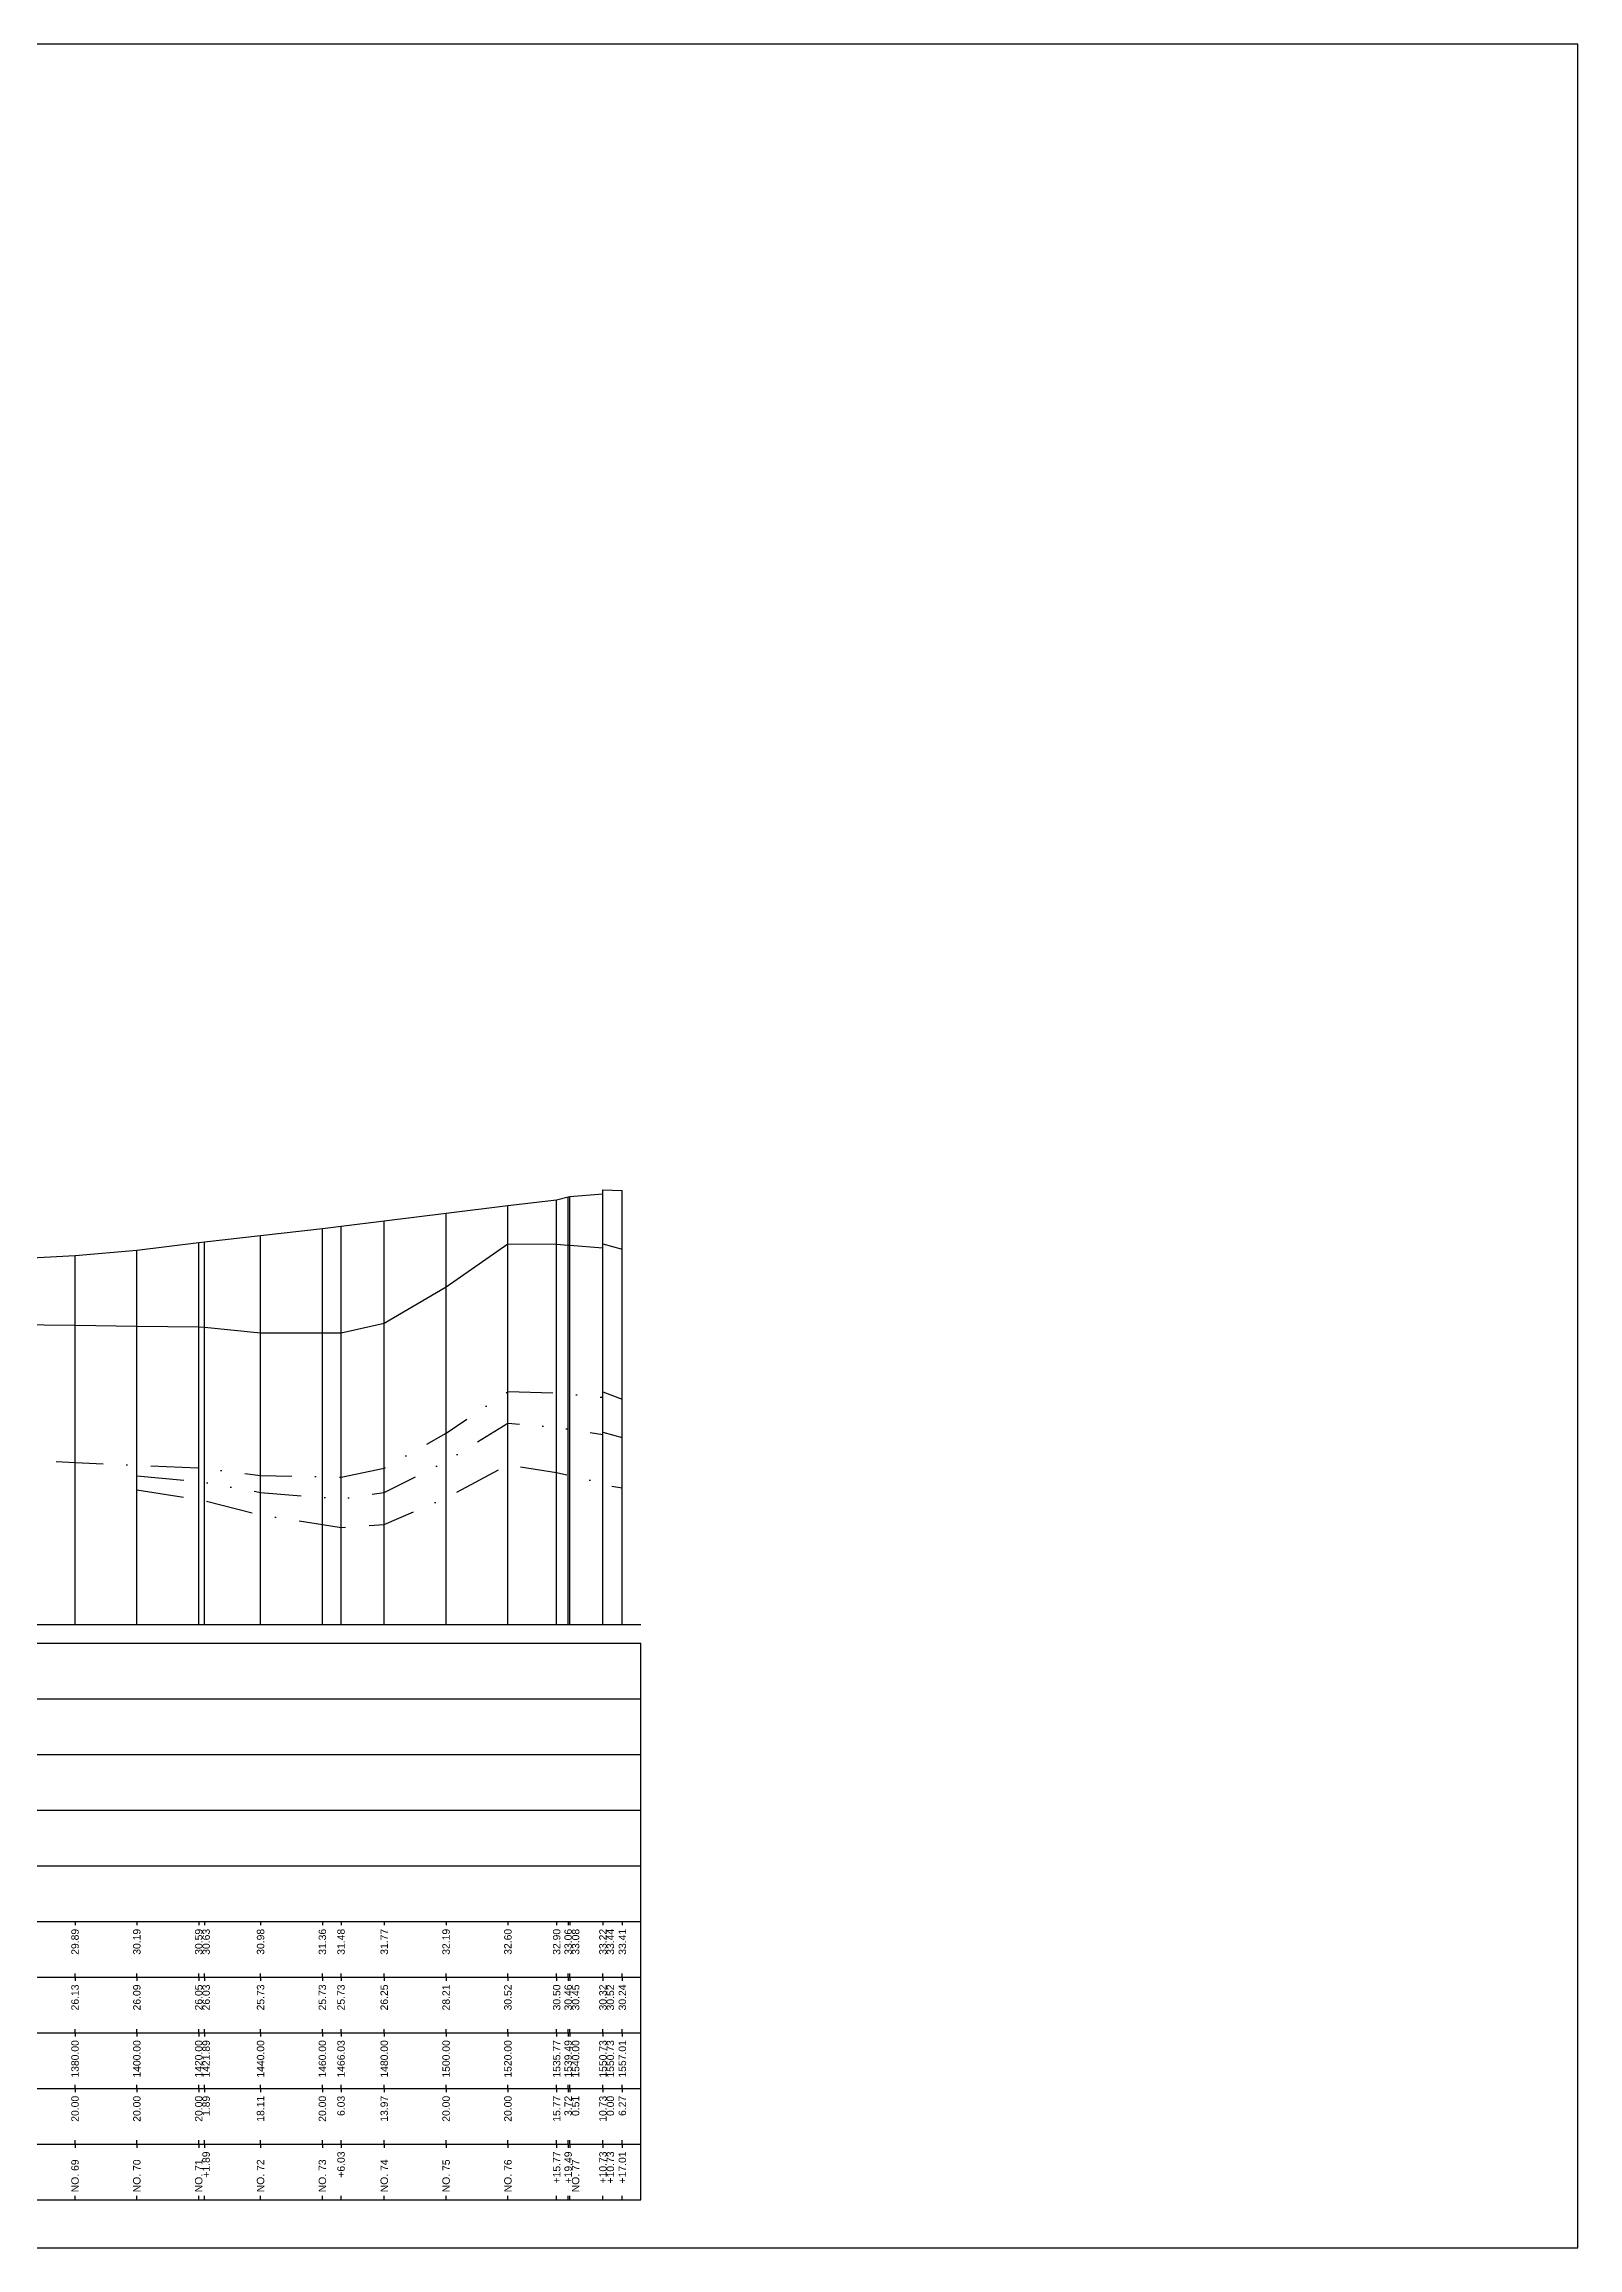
# Model space of a CAD drawing. Header units: millimetres. Extents: x -105495 to 3444, y -108190 to 2013.
# Drawn here: x 448 to 861, y -53452 to -52858 of the extents above; entities that cross this region are included whole.
import ezdxf
from ezdxf.enums import TextEntityAlignment as Align

# ---------------------------------------------------------------- set-up
doc = ezdxf.new("R2010")
doc.units = ezdxf.units.MM
for name, pattern in [('BORDER', [44.45, 12.7, -6.35, 12.7, -6.35, 0, -6.35]), ('DASHDOT', [25.4, 12.7, -6.35, 0, -6.35]), ('DIVIDE', [31.75, 12.7, -6.35, 0, -6.35, 0, -6.35])]:
    doc.linetypes.add(name, pattern=pattern)
for name, color, linetype in [('KZ_종단_계획선', 1, 'Continuous'), ('KZ_종단_도각', 7, 'Continuous'), ('KZ_종단_수직선', 7, 'Continuous'), ('KZ_종단_암선1', 56, 'DASHDOT'), ('KZ_종단_암선2', 4, 'DIVIDE'), ('KZ_종단_암선3', 6, 'BORDER'), ('KZ_종단_지반선', 3, 'Continuous'), ('KZ_종단_테이블문자', 7, 'Continuous'), ('KZ_종단_테이블선', 7, 'Continuous')]:
    doc.layers.add(name, color=color, linetype=linetype)
doc.styles.get("Standard").update_dxf_attribs({"font": 'arial.ttf'})

msp = doc.modelspace()

# ---------------------------------------------------------------- linework, layer by layer
at = {"layer": 'KZ_종단_계획선'}
msp.add_lwpolyline([(439.3, -53185.42), (455.97, -53184.53), (472.63, -53183.04), (489.3, -53181.05), (490.88, -53180.85), (505.97, -53179.08), (522.63, -53177.21), (527.66, -53176.59), (539.3, -53175.14), (555.97, -53173.07), (572.63, -53171), (585.77, -53169.51), (588.87, -53168.68), (589.3, -53168.62), (598.24, -53167.89), (598.24, -53166.78), (603.47, -53166.95)], dxfattribs=at)
at = {"layer": 'KZ_종단_도각'}
msp.add_lwpolyline([(20, -53452), (861, -53452), (861, -52858), (20, -52858)], close=True, dxfattribs=at)
at = {"layer": 'KZ_종단_수직선'}
for p, q in [((588.87, -53284), (588.87, -53168.68)), ((589.3, -53284), (589.3, -53168.62)), ((598.24, -53284), (598.24, -53166.78)), ((598.24, -53284), (598.24, -53167.89)), ((603.47, -53284), (603.47, -53166.95)), ((555.97, -53284), (555.97, -53173.07)), ((572.63, -53284), (572.63, -53171)), ((585.77, -53284), (585.77, -53169.51)), ((505.97, -53284), (505.97, -53179.08)), ((522.63, -53284), (522.63, -53177.21)), ((527.66, -53284), (527.66, -53176.59)), ((539.3, -53284), (539.3, -53175.14)), ((455.97, -53284), (455.97, -53184.53)), ((472.63, -53284), (472.63, -53183.04)), ((489.3, -53284), (489.3, -53181.05)), ((490.87, -53284), (490.87, -53180.85))]:
    msp.add_line(p, q, dxfattribs=at)
at = {"layer": 'KZ_종단_암선1', "flags": 128}
msp.add_lwpolyline([(65, -53247.73), (72.63, -53247.62), (73.49, -53247.61), (76.52, -53247.57), (89.3, -53247.38), (105.97, -53256.66), (122.63, -53256.43), (139.3, -53256.19), (142.37, -53256.15), (150.43, -53253.44), (155.97, -53250.76), (157.63, -53252.08), (172.63, -53247.31), (144.92, -53256.14), (174.3, -53247.98), (189.3, -53254.06), (190.97, -53254.04), (205.97, -53253.82), (207.63, -53253.56), (214.82, -53252.46), (222.63, -53251.25), (224.16, -53250.24), (239.3, -53236.36), (255.97, -53236.12), (272.63, -53235.38), (289.3, -53234.41), (299.42, -53234.01), (305.97, -53234.84), (322.63, -53240.48), (339.3, -53240.24), (355.97, -53240), (358.47, -53239.97), (372.63, -53244.81), (376.4, -53244.75), (389.3, -53244.58), (393.77, -53244.54), (405.97, -53238.27), (422.63, -53238.2), (423.63, -53238.45), (439.3, -53239.41), (455.97, -53240.32), (472.63, -53241.09), (489.3, -53241.77), (490.87, -53241.89), (505.97, -53243.78), (522.63, -53244.12), (527.66, -53244.23), (539.3, -53241.84), (555.97, -53232.39), (572.63, -53221.18), (585.77, -53221.54), (588.87, -53221.83), (589.3, -53221.87), (598.24, -53222.73), (598.24, -53221.3), (603.47, -53223.23)], dxfattribs=at)
at = {"layer": 'KZ_종단_암선2', "flags": 128}
msp.add_lwpolyline([(472.63, -53243.94), (489.3, -53245.45), (490.87, -53245.66), (505.97, -53248.38), (522.63, -53249.7), (527.66, -53250.1), (539.3, -53248.41), (555.97, -53239.95), (572.63, -53229.71), (585.77, -53230.86), (588.87, -53231.33), (589.3, -53231.39), (598.24, -53232.78), (598.24, -53232.13), (603.47, -53233.59)], dxfattribs=at)
at = {"layer": 'KZ_종단_암선3', "flags": 128}
msp.add_lwpolyline([(472.63, -53247.66), (489.3, -53250.27), (490.87, -53250.58), (505.97, -53254.4), (522.63, -53257), (527.66, -53257.79), (539.3, -53256.99), (555.97, -53249.82), (572.63, -53240.88), (585.77, -53243.04), (588.87, -53243.75), (589.3, -53243.84), (598.24, -53245.92), (598.24, -53246.29), (603.47, -53247.14)], dxfattribs=at)
at = {"layer": 'KZ_종단_지반선', "flags": 128}
msp.add_lwpolyline([(439.3, -53203.07), (455.97, -53203.33), (472.63, -53203.56), (489.3, -53203.75), (490.87, -53203.83), (505.97, -53205.35), (522.63, -53205.35), (527.66, -53205.35), (539.3, -53202.73), (555.97, -53192.94), (572.63, -53181.39), (585.77, -53181.49), (588.87, -53181.71), (589.3, -53181.74), (598.24, -53182.42), (598.24, -53181.39), (603.47, -53182.82)], dxfattribs=at)
at = {"layer": 'KZ_종단_테이블선'}
for p, q in [((45, -53284), (608.47, -53284)), ((45, -53289), (608.47, -53289)), ((608.47, -53304), (608.47, -53289)), ((45, -53304), (608.47, -53304)), ((608.47, -53319), (608.47, -53304)), ((45, -53319), (608.47, -53319)), ((608.47, -53334), (608.47, -53319)), ((45, -53334), (608.47, -53334)), ((608.47, -53349), (608.47, -53334)), ((45, -53349), (608.47, -53349)), ((608.47, -53364), (608.47, -53349)), ((45, -53364), (608.47, -53364)), ((455.97, -53364), (455.97, -53365)), ((472.63, -53364), (472.63, -53365)), ((489.3, -53364), (489.3, -53365)), ((490.87, -53364), (490.87, -53365)), ((505.97, -53364), (505.97, -53365)), ((522.63, -53364), (522.63, -53365)), ((527.66, -53364), (527.66, -53365)), ((539.3, -53364), (539.3, -53365)), ((555.97, -53364), (555.97, -53365)), ((572.63, -53364), (572.63, -53365)), ((585.77, -53364), (585.77, -53365)), ((588.87, -53364), (588.87, -53365)), ((589.3, -53364), (589.3, -53365)), ((598.24, -53364), (598.24, -53365)), ((598.24, -53364), (598.24, -53365)), ((603.47, -53364), (603.47, -53365)), ((608.47, -53379), (608.47, -53364)), ((45, -53379), (608.47, -53379)), ((455.97, -53379), (455.97, -53378)), ((455.97, -53379), (455.97, -53380)), ((472.63, -53379), (472.63, -53378)), ((472.63, -53379), (472.63, -53380)), ((489.3, -53379), (489.3, -53378)), ((489.3, -53379), (489.3, -53380)), ((490.87, -53379), (490.87, -53378)), ((490.87, -53379), (490.87, -53380)), ((505.97, -53379), (505.97, -53378)), ((505.97, -53379), (505.97, -53380)), ((522.63, -53379), (522.63, -53378)), ((522.63, -53379), (522.63, -53380)), ((527.66, -53379), (527.66, -53378)), ((527.66, -53379), (527.66, -53380)), ((539.3, -53379), (539.3, -53378)), ((539.3, -53379), (539.3, -53380)), ((555.97, -53379), (555.97, -53378)), ((555.97, -53379), (555.97, -53380)), ((572.63, -53379), (572.63, -53378)), ((572.63, -53379), (572.63, -53380)), ((585.77, -53379), (585.77, -53378)), ((585.77, -53379), (585.77, -53380)), ((588.87, -53379), (588.87, -53378)), ((588.87, -53379), (588.87, -53380)), ((589.3, -53379), (589.3, -53378)), ((589.3, -53379), (589.3, -53380)), ((598.24, -53379), (598.24, -53378)), ((598.24, -53379), (598.24, -53378)), ((598.24, -53379), (598.24, -53380)), ((598.24, -53379), (598.24, -53380)), ((603.47, -53379), (603.47, -53378)), ((603.47, -53379), (603.47, -53380)), ((608.47, -53394), (608.47, -53379)), ((45, -53394), (608.47, -53394)), ((455.97, -53394), (455.97, -53393)), ((455.97, -53394), (455.97, -53395)), ((472.63, -53394), (472.63, -53393)), ((472.63, -53394), (472.63, -53395)), ((489.3, -53394), (489.3, -53393)), ((489.3, -53394), (489.3, -53395)), ((490.87, -53394), (490.87, -53393)), ((490.87, -53394), (490.87, -53395)), ((505.97, -53394), (505.97, -53393)), ((505.97, -53394), (505.97, -53395)), ((522.63, -53394), (522.63, -53393)), ((522.63, -53394), (522.63, -53395)), ((527.66, -53394), (527.66, -53393)), ((527.66, -53394), (527.66, -53395)), ((539.3, -53394), (539.3, -53393)), ((539.3, -53394), (539.3, -53395)), ((555.97, -53394), (555.97, -53393)), ((555.97, -53394), (555.97, -53395)), ((572.63, -53394), (572.63, -53393)), ((572.63, -53394), (572.63, -53395)), ((585.77, -53394), (585.77, -53393)), ((585.77, -53394), (585.77, -53395)), ((588.87, -53394), (588.87, -53393)), ((588.87, -53394), (588.87, -53395)), ((589.3, -53394), (589.3, -53393)), ((589.3, -53394), (589.3, -53395)), ((598.24, -53394), (598.24, -53393)), ((598.24, -53394), (598.24, -53393)), ((598.24, -53394), (598.24, -53395)), ((598.24, -53394), (598.24, -53395)), ((603.47, -53394), (603.47, -53393)), ((603.47, -53394), (603.47, -53395)), ((608.47, -53409), (608.47, -53394)), ((45, -53409), (608.47, -53409)), ((455.97, -53409), (455.97, -53408)), ((455.97, -53409), (455.97, -53410)), ((472.63, -53409), (472.63, -53408)), ((472.63, -53409), (472.63, -53410)), ((489.3, -53409), (489.3, -53408)), ((489.3, -53409), (489.3, -53410)), ((490.87, -53409), (490.87, -53408)), ((490.87, -53409), (490.87, -53410)), ((505.97, -53409), (505.97, -53408)), ((505.97, -53409), (505.97, -53410)), ((522.63, -53409), (522.63, -53408)), ((522.63, -53409), (522.63, -53410)), ((527.66, -53409), (527.66, -53408)), ((527.66, -53409), (527.66, -53410)), ((539.3, -53409), (539.3, -53408)), ((539.3, -53409), (539.3, -53410)), ((555.97, -53409), (555.97, -53408)), ((555.97, -53409), (555.97, -53410)), ((572.63, -53409), (572.63, -53408)), ((572.63, -53409), (572.63, -53410)), ((585.77, -53409), (585.77, -53408)), ((585.77, -53409), (585.77, -53410)), ((588.87, -53409), (588.87, -53408)), ((588.87, -53409), (588.87, -53410)), ((589.3, -53409), (589.3, -53408)), ((589.3, -53409), (589.3, -53410)), ((598.24, -53409), (598.24, -53408)), ((598.24, -53409), (598.24, -53408)), ((598.24, -53409), (598.24, -53410)), ((598.24, -53409), (598.24, -53410)), ((603.47, -53409), (603.47, -53408)), ((603.47, -53409), (603.47, -53410)), ((608.47, -53424), (608.47, -53409)), ((45, -53424), (608.47, -53424)), ((455.97, -53424), (455.97, -53423)), ((455.97, -53424), (455.97, -53425)), ((472.63, -53424), (472.63, -53423)), ((472.63, -53424), (472.63, -53425)), ((489.3, -53424), (489.3, -53423)), ((489.3, -53424), (489.3, -53425)), ((490.87, -53424), (490.87, -53423)), ((490.87, -53424), (490.87, -53425)), ((505.97, -53424), (505.97, -53423)), ((505.97, -53424), (505.97, -53425)), ((522.63, -53424), (522.63, -53423)), ((522.63, -53424), (522.63, -53425)), ((527.66, -53424), (527.66, -53423)), ((527.66, -53424), (527.66, -53425)), ((539.3, -53424), (539.3, -53423)), ((539.3, -53424), (539.3, -53425)), ((555.97, -53424), (555.97, -53423)), ((555.97, -53424), (555.97, -53425)), ((572.63, -53424), (572.63, -53423)), ((572.63, -53424), (572.63, -53425)), ((585.77, -53424), (585.77, -53423)), ((585.77, -53424), (585.77, -53425)), ((588.87, -53424), (588.87, -53423)), ((588.87, -53424), (588.87, -53425)), ((589.3, -53424), (589.3, -53423)), ((589.3, -53424), (589.3, -53425)), ((598.24, -53424), (598.24, -53423)), ((598.24, -53424), (598.24, -53423)), ((598.24, -53424), (598.24, -53425)), ((598.24, -53424), (598.24, -53425)), ((603.47, -53424), (603.47, -53423)), ((603.47, -53424), (603.47, -53425)), ((608.47, -53439), (608.47, -53424)), ((45, -53439), (608.47, -53439)), ((455.97, -53439), (455.97, -53438)), ((472.63, -53439), (472.63, -53438)), ((489.3, -53439), (489.3, -53438)), ((490.87, -53439), (490.87, -53438)), ((505.97, -53439), (505.97, -53438)), ((522.63, -53439), (522.63, -53438)), ((527.66, -53439), (527.66, -53438)), ((539.3, -53439), (539.3, -53438)), ((555.97, -53439), (555.97, -53438)), ((572.63, -53439), (572.63, -53438)), ((585.77, -53439), (585.77, -53438)), ((588.87, -53439), (588.87, -53438)), ((589.3, -53439), (589.3, -53438)), ((598.24, -53439), (598.24, -53438)), ((598.24, -53439), (598.24, -53438)), ((603.47, -53439), (603.47, -53438))]:
    msp.add_line(p, q, dxfattribs=at)

# ---------------------------------------------------------------- texts
at = {"layer": 'KZ_종단_테이블문자'}
for s, p in [('29.89', (455.97, -53366)), ('30.19', (472.63, -53366)), ('30.59', (489.3, -53366)), ('30.63', (491.3, -53366)), ('30.98', (505.97, -53366)), ('31.36', (522.63, -53366)), ('31.48', (527.66, -53366)), ('31.77', (539.3, -53366)), ('32.19', (555.97, -53366)), ('32.60', (572.63, -53366)), ('32.90', (585.77, -53366)), ('33.06', (588.87, -53366)), ('33.08', (590.87, -53366)), ('33.22', (598.24, -53366)), ('33.44', (600.24, -53366)), ('33.41', (603.47, -53366)), ('26.13', (455.97, -53381)), ('26.09', (472.63, -53381)), ('26.05', (489.3, -53381)), ('26.03', (491.3, -53381)), ('25.73', (505.97, -53381)), ('25.73', (522.63, -53381)), ('25.73', (527.66, -53381)), ('26.25', (539.3, -53381)), ('28.21', (555.97, -53381)), ('30.52', (572.63, -53381)), ('30.50', (585.77, -53381)), ('30.46', (588.87, -53381)), ('30.45', (590.87, -53381)), ('30.32', (598.24, -53381)), ('30.52', (600.24, -53381)), ('30.24', (603.47, -53381)), ('1380.00', (455.97, -53396)), ('1400.00', (472.63, -53396)), ('1420.00', (489.3, -53396)), ('1421.89', (491.3, -53396)), ('1440.00', (505.97, -53396)), ('1460.00', (522.63, -53396)), ('1466.03', (527.66, -53396)), ('1480.00', (539.3, -53396)), ('1500.00', (555.97, -53396)), ('1520.00', (572.63, -53396)), ('1535.77', (585.77, -53396)), ('1539.49', (588.87, -53396)), ('1540.00', (590.87, -53396)), ('1550.73', (598.24, -53396)), ('1550.73', (600.24, -53396)), ('1557.01', (603.47, -53396)), ('20.00', (455.97, -53411)), ('20.00', (472.63, -53411)), ('20.00', (489.3, -53411)), ('1.89', (491.3, -53411)), ('18.11', (505.97, -53411)), ('20.00', (522.63, -53411)), ('6.03', (527.66, -53411)), ('13.97', (539.3, -53411)), ('20.00', (555.97, -53411)), ('20.00', (572.63, -53411)), ('15.77', (585.77, -53411)), ('3.72', (588.87, -53411)), ('0.51', (590.87, -53411)), ('10.73', (598.24, -53411)), ('0.00', (600.24, -53411)), ('6.27', (603.47, -53411)), ('+1.89', (491.3, -53426)), ('+6.03', (527.66, -53426)), ('+15.77', (585.77, -53426)), ('+19.49', (588.87, -53426)), ('+10.73', (598.24, -53426)), ('+10.73', (600.24, -53426)), ('+17.01', (603.47, -53426))]:
    msp.add_text(s, height=2, rotation=90, dxfattribs=at).set_placement(p, align=Align.MIDDLE_RIGHT)
for s, p in [('NO. 69', (455.97, -53437)), ('NO. 70', (472.63, -53437)), ('NO. 71', (489.3, -53437)), ('NO. 72', (505.97, -53437)), ('NO. 73', (522.63, -53437)), ('NO. 74', (539.3, -53437)), ('NO. 75', (555.97, -53437)), ('NO. 76', (572.63, -53437)), ('NO. 77', (590.87, -53437))]:
    msp.add_text(s, height=2, rotation=90, dxfattribs=at).set_placement(p, align=Align.MIDDLE_LEFT)

doc.saveas('drawing.dxf')
